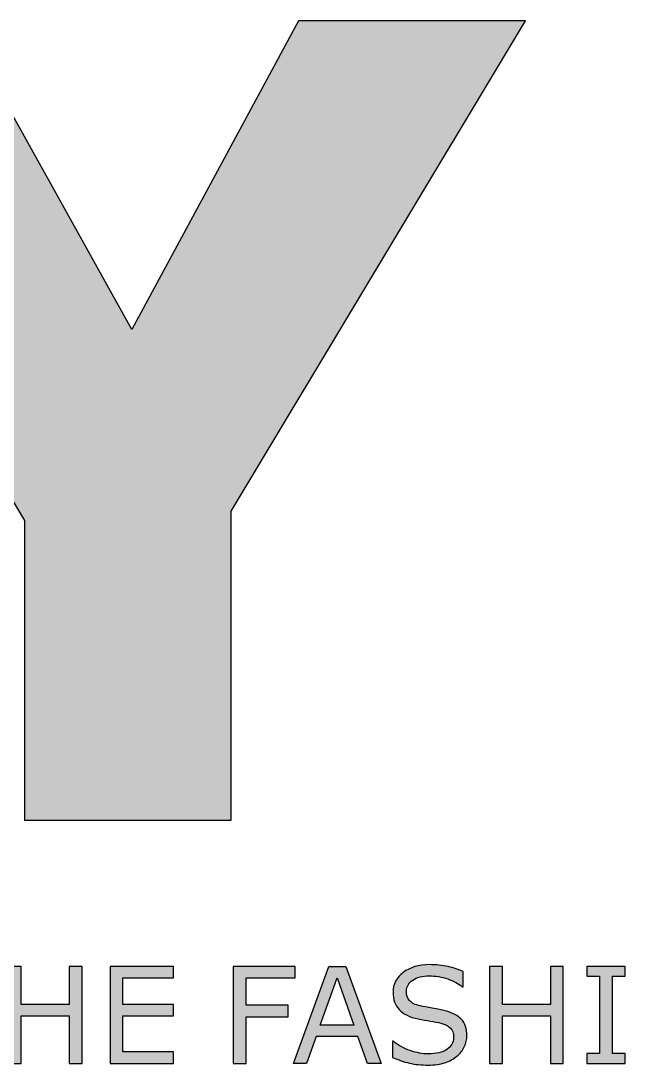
# Model space of a CAD drawing. Header units: millimetres. Extents: x 4862 to 20554, y 7569 to 11262.
# Drawn here: x 14683.96 to 14701.65, y 8279.02 to 8309.57 of the extents above; entities that cross this region are included whole.
import ezdxf

# ---------------------------------------------------------------- set-up
doc = ezdxf.new("R2010")
doc.units = ezdxf.units.MM
doc.layers.add('layer 1', color=7, linetype='Continuous')

# ---------------------------------------------------------------- blocks, each defined once
blk = doc.blocks.new('YQ1204162216')
h = blk.add_hatch(color=7)
h.dxf.hatch_style = 1
edge = h.paths.add_edge_path()
edge.add_spline(control_points=[(-0.99814, 0.52951), (-0.92776, 0.6466), (-0.85738, 0.76368), (-0.85738, 0.76368), (-0.85738, 0.76368), (-1.0743, 0.76368), (-1.0743, 0.76368), (-1.0743, 0.76368), (-1.0743, 0.76368), (-1.23362, 0.46885), (-1.23362, 0.46885), (-1.23362, 0.46885), (-1.23362, 0.46885), (-1.39801, 0.76368), (-1.39801, 0.76368), (-1.39801, 0.76368), (-1.39801, 0.76368), (-1.62211, 0.76368), (-1.62211, 0.76368), (-1.62211, 0.76368), (-1.62211, 0.76368), (-1.33639, 0.28625), (-1.33639, 0.28625)], knot_values=[0.4, 0.4, 0.4, 0.4, 0.45, 0.45, 0.45, 0.65, 0.65, 0.65, 0.6501, 0.75, 0.75, 0.75, 0.7501, 0.85, 0.85, 0.85, 0.8501, 0.95, 0.95, 0.95, 0.9501, 1.05, 1.05, 1.05, 1.05], degree=3, periodic=0)
edge.add_spline(control_points=[(-1.33639, 0.28625), (-1.33639, 0.28624), (-1.33639, 0), (-1.33639, 0)], knot_values=[0.3, 0.3, 0.3, 0.3, 0.399999, 0.399999, 0.399999, 0.399999], degree=3, periodic=0)
edge.add_spline(control_points=[(-1.33639, 0), (-1.33639, 0), (-1.1389, 0), (-1.1389, 0)], knot_values=[0.2, 0.2, 0.2, 0.2, 0.299999, 0.299999, 0.299999, 0.299999], degree=3, periodic=0)
edge.add_spline(control_points=[(-1.1389, 0), (-1.1389, 0.00001), (-1.1389, 0.29535), (-1.1389, 0.29535)], knot_values=[0.1, 0.1, 0.1, 0.1, 0.199999, 0.199999, 0.199999, 0.199999], degree=3, periodic=0)
edge.add_spline(control_points=[(-1.1389, 0.29535), (-1.1389, 0.29535), (-1.1389, 0.29535), (-1.1389, 0.29535), (-1.1389, 0.29535), (-1.06852, 0.41243), (-0.99814, 0.52951)], knot_values=[0.05, 0.05, 0.05, 0.05, 0.075, 0.075, 0.075, 0.1, 0.1, 0.1, 0.1], degree=3, periodic=0)
h = blk.add_hatch(color=7)
h.dxf.hatch_style = 1
edge = h.paths.add_edge_path()
edge.add_spline(control_points=[(-0.93404, -0.18223), (-0.93404, -0.18223), (-0.93404, -0.18223), (-0.93404, -0.18223), (-0.93404, -0.18223), (-0.93574, -0.18179), (-0.93762, -0.18136), (-0.93969, -0.18094)], knot_values=[0.9, 0.9, 0.9, 0.9, 0.907143, 0.907143, 0.907143, 0.907243, 0.914286, 0.914286, 0.914286, 0.914286], degree=3, periodic=0)
edge.add_spline(control_points=[(-0.93969, -0.18094), (-0.94176, -0.18051), (-0.94402, -0.18009), (-0.94646, -0.17968), (-0.94646, -0.17968), (-0.9489, -0.17926), (-0.95105, -0.17888), (-0.95293, -0.17853)], knot_values=[0.871429, 0.871429, 0.871429, 0.871429, 0.885714, 0.885714, 0.885714, 0.885814, 0.9, 0.9, 0.9, 0.9], degree=3, periodic=0)
edge.add_spline(control_points=[(-0.9641, -0.17544), (-0.96454, -0.17523), (-0.96495, -0.17501), (-0.96534, -0.17478)], knot_values=[0.839286, 0.839286, 0.839286, 0.839286, 0.842857, 0.842857, 0.842857, 0.842857], degree=3, periodic=0)
edge.add_spline(control_points=[(-0.96978, -0.17022), (-0.96995, -0.16988), (-0.97011, -0.16953), (-0.97025, -0.16916)], knot_values=[0.816071, 0.816071, 0.816071, 0.816071, 0.819643, 0.819643, 0.819643, 0.819643], degree=3, periodic=0)
edge.add_spline(control_points=[(-0.97114, -0.16485), (-0.97117, -0.1644), (-0.97119, -0.16393), (-0.97119, -0.16345), (-0.97119, -0.16345), (-0.97119, -0.15916), (-0.9692, -0.15565), (-0.96519, -0.15291)], knot_values=[0.771429, 0.771429, 0.771429, 0.771429, 0.775, 0.775, 0.775, 0.7751, 0.803572, 0.803572, 0.803572, 0.803572], degree=3, periodic=0)
edge.add_spline(control_points=[(-0.96519, -0.15291), (-0.96519, -0.15291), (-0.96519, -0.15291), (-0.96519, -0.15291), (-0.96519, -0.15291), (-0.96121, -0.15019), (-0.95593, -0.14883), (-0.94934, -0.14883)], knot_values=[0.742857, 0.742857, 0.742857, 0.742857, 0.757143, 0.757143, 0.757143, 0.757243, 0.771429, 0.771429, 0.771429, 0.771429], degree=3, periodic=0)
edge.add_spline(control_points=[(-0.94487, -0.14901), (-0.94339, -0.14914), (-0.94192, -0.14932), (-0.94046, -0.14956)], knot_values=[0.728571, 0.728571, 0.728571, 0.728571, 0.735714, 0.735714, 0.735714, 0.735714], degree=3, periodic=0)
edge.add_spline(control_points=[(-0.93609, -0.15048), (-0.93464, -0.15085), (-0.9332, -0.15127), (-0.93176, -0.15176), (-0.93176, -0.15176), (-0.93033, -0.15225), (-0.92897, -0.15277), (-0.92768, -0.15332)], knot_values=[0.707143, 0.707143, 0.707143, 0.707143, 0.714286, 0.714286, 0.714286, 0.714386, 0.721429, 0.721429, 0.721429, 0.721429], degree=3, periodic=0)
edge.add_spline(control_points=[(-0.92768, -0.15332), (-0.92574, -0.15415), (-0.92395, -0.15505), (-0.92232, -0.15603)], knot_values=[0.696429, 0.696429, 0.696429, 0.696429, 0.707143, 0.707143, 0.707143, 0.707143], degree=3, periodic=0)
edge.add_spline(control_points=[(-0.91703, -0.15916), (-0.91703, -0.15916), (-0.91703, -0.14461), (-0.91703, -0.14461)], knot_values=[0.628571, 0.628571, 0.628571, 0.628571, 0.657143, 0.657143, 0.657143, 0.657143], degree=3, periodic=0)
edge.add_spline(control_points=[(-0.91703, -0.14461), (-0.91703, -0.14461), (-0.91703, -0.14461), (-0.91703, -0.14461), (-0.91807, -0.14415), (-0.91916, -0.14371), (-0.92028, -0.14329)], knot_values=[0.621428, 0.621428, 0.621428, 0.621428, 0.625, 0.625, 0.625, 0.628571, 0.628571, 0.628571, 0.628571], degree=3, periodic=0)
edge.add_spline(control_points=[(-0.92028, -0.14329), (-0.92252, -0.14245), (-0.92493, -0.14168), (-0.92749, -0.14098)], knot_values=[0.607143, 0.607143, 0.607143, 0.607143, 0.621428, 0.621428, 0.621428, 0.621428], degree=3, periodic=0)
edge.add_spline(control_points=[(-0.92749, -0.14098), (-0.92877, -0.14064), (-0.93008, -0.14031), (-0.93144, -0.14), (-0.93144, -0.14), (-0.9328, -0.13968), (-0.93418, -0.13941), (-0.93561, -0.13918)], knot_values=[0.592857, 0.592857, 0.592857, 0.592857, 0.6, 0.6, 0.6, 0.6001, 0.607143, 0.607143, 0.607143, 0.607143], degree=3, periodic=0)
edge.add_spline(control_points=[(-0.93561, -0.13918), (-0.93845, -0.13871), (-0.94143, -0.1384), (-0.94455, -0.13825)], knot_values=[0.578572, 0.578572, 0.578572, 0.578572, 0.592857, 0.592857, 0.592857, 0.592857], degree=3, periodic=0)
edge.add_spline(control_points=[(-0.94455, -0.13825), (-0.9461, -0.13817), (-0.94769, -0.13813), (-0.94932, -0.13813), (-0.94932, -0.13813), (-0.95938, -0.13813), (-0.96767, -0.14061), (-0.97422, -0.14556)], knot_values=[0.542857, 0.542857, 0.542857, 0.542857, 0.55, 0.55, 0.55, 0.5501, 0.578572, 0.578572, 0.578572, 0.578572], degree=3, periodic=0)
edge.add_spline(control_points=[(-0.97422, -0.14556), (-0.97422, -0.14556), (-0.97422, -0.14556), (-0.97422, -0.14556), (-0.97422, -0.14556), (-0.98077, -0.15051), (-0.98403, -0.15686), (-0.98403, -0.16461)], knot_values=[0.514286, 0.514286, 0.514286, 0.514286, 0.528572, 0.528572, 0.528572, 0.528672, 0.542857, 0.542857, 0.542857, 0.542857], degree=3, periodic=0)
edge.add_spline(control_points=[(-0.98403, -0.16461), (-0.98403, -0.16461), (-0.98403, -0.16461), (-0.98403, -0.16461), (-0.98403, -0.16461), (-0.98403, -0.1714), (-0.98206, -0.17687), (-0.97812, -0.18108)], knot_values=[0.485714, 0.485714, 0.485714, 0.485714, 0.5, 0.5, 0.5, 0.5001, 0.514286, 0.514286, 0.514286, 0.514286], degree=3, periodic=0)
edge.add_spline(control_points=[(-0.97812, -0.18108), (-0.97812, -0.18108), (-0.97812, -0.18108), (-0.97812, -0.18108), (-0.97415, -0.18528), (-0.9681, -0.18826), (-0.95991, -0.19)], knot_values=[0.457143, 0.457143, 0.457143, 0.457143, 0.471429, 0.471429, 0.471429, 0.485714, 0.485714, 0.485714, 0.485714], degree=3, periodic=0)
edge.add_spline(control_points=[(-0.95991, -0.19), (-0.95991, -0.19), (-0.95991, -0.19), (-0.95991, -0.19), (-0.95587, -0.19083), (-0.95203, -0.19151), (-0.94841, -0.19206)], knot_values=[0.428571, 0.428571, 0.428571, 0.428571, 0.442857, 0.442857, 0.442857, 0.457143, 0.457143, 0.457143, 0.457143], degree=3, periodic=0)
edge.add_spline(control_points=[(-0.94841, -0.19206), (-0.94841, -0.19206), (-0.94841, -0.19206), (-0.94841, -0.19206), (-0.94479, -0.19259), (-0.94144, -0.19327), (-0.93832, -0.1941)], knot_values=[0.4, 0.4, 0.4, 0.4, 0.414286, 0.414286, 0.414286, 0.428571, 0.428571, 0.428571, 0.428571], degree=3, periodic=0)
edge.add_spline(control_points=[(-0.92919, -0.19865), (-0.92919, -0.19865), (-0.92919, -0.19865), (-0.92919, -0.19865), (-0.92718, -0.2006), (-0.92618, -0.20362), (-0.92618, -0.20772)], knot_values=[0.342857, 0.342857, 0.342857, 0.342857, 0.357143, 0.357143, 0.357143, 0.371429, 0.371429, 0.371429, 0.371429], degree=3, periodic=0)
edge.add_spline(control_points=[(-0.92618, -0.20772), (-0.92618, -0.20772), (-0.92618, -0.20772), (-0.92618, -0.20772), (-0.92618, -0.21248), (-0.9283, -0.21628), (-0.93254, -0.21913)], knot_values=[0.314286, 0.314286, 0.314286, 0.314286, 0.328571, 0.328571, 0.328571, 0.342857, 0.342857, 0.342857, 0.342857], degree=3, periodic=0)
edge.add_spline(control_points=[(-0.93254, -0.21913), (-0.93254, -0.21913), (-0.93254, -0.21913), (-0.93254, -0.21913), (-0.93676, -0.22197), (-0.94269, -0.22339), (-0.95027, -0.22339)], knot_values=[0.285714, 0.285714, 0.285714, 0.285714, 0.3, 0.3, 0.3, 0.314286, 0.314286, 0.314286, 0.314286], degree=3, periodic=0)
edge.add_spline(control_points=[(-0.95027, -0.22339), (-0.95027, -0.22339), (-0.95027, -0.22339), (-0.95027, -0.22339), (-0.95566, -0.22339), (-0.9614, -0.22235), (-0.9675, -0.22025)], knot_values=[0.257143, 0.257143, 0.257143, 0.257143, 0.271429, 0.271429, 0.271429, 0.285714, 0.285714, 0.285714, 0.285714], degree=3, periodic=0)
edge.add_spline(control_points=[(-0.9675, -0.22025), (-0.9675, -0.22025), (-0.9675, -0.22025), (-0.9675, -0.22025), (-0.97362, -0.21815), (-0.97901, -0.21515), (-0.98367, -0.21129), (-0.98367, -0.21129), (-0.98367, -0.21129), (-0.98367, -0.21129), (-0.98367, -0.21129)], knot_values=[0.228571, 0.228571, 0.228571, 0.228571, 0.242857, 0.242857, 0.242857, 0.242957, 0.243057, 0.243157, 0.243257, 0.257143, 0.257143, 0.257143, 0.257143], degree=3, periodic=0)
edge.add_spline(control_points=[(-0.98367, -0.21129), (-0.98367, -0.21129), (-0.98454, -0.21129), (-0.98454, -0.21129), (-0.98454, -0.21129), (-0.98454, -0.21129), (-0.98454, -0.21129), (-0.98454, -0.21129)], knot_values=[0.2, 0.2, 0.2, 0.2, 0.214285, 0.214285, 0.214285, 0.214385, 0.228571, 0.228571, 0.228571, 0.228571], degree=3, periodic=0)
edge.add_spline(control_points=[(-0.98454, -0.21129), (-0.98454, -0.21129), (-0.98454, -0.22671), (-0.98454, -0.22671)], knot_values=[0.171429, 0.171429, 0.171429, 0.171429, 0.2, 0.2, 0.2, 0.2], degree=3, periodic=0)
edge.add_spline(control_points=[(-0.98454, -0.22671), (-0.98454, -0.22671), (-0.98454, -0.22671), (-0.98454, -0.22671), (-0.97903, -0.22915), (-0.97362, -0.231), (-0.96833, -0.23223)], knot_values=[0.142857, 0.142857, 0.142857, 0.142857, 0.157143, 0.157143, 0.157143, 0.171429, 0.171429, 0.171429, 0.171429], degree=3, periodic=0)
edge.add_spline(control_points=[(-0.96833, -0.23223), (-0.96833, -0.23223), (-0.96833, -0.23223), (-0.96833, -0.23223), (-0.96301, -0.23349), (-0.95701, -0.2341), (-0.95036, -0.2341)], knot_values=[0.114286, 0.114286, 0.114286, 0.114286, 0.128571, 0.128571, 0.128571, 0.142857, 0.142857, 0.142857, 0.142857], degree=3, periodic=0)
edge.add_spline(control_points=[(-0.95036, -0.2341), (-0.95036, -0.2341), (-0.95036, -0.2341), (-0.95036, -0.2341), (-0.94417, -0.2341), (-0.93885, -0.23336), (-0.93447, -0.23187)], knot_values=[0.085714, 0.085714, 0.085714, 0.085714, 0.1, 0.1, 0.1, 0.114286, 0.114286, 0.114286, 0.114286], degree=3, periodic=0)
edge.add_spline(control_points=[(-0.93447, -0.23187), (-0.93447, -0.23187), (-0.93447, -0.23187), (-0.93447, -0.23187), (-0.93337, -0.23149), (-0.9323, -0.23108), (-0.93127, -0.23063)], knot_values=[0.078571, 0.078571, 0.078571, 0.078571, 0.082143, 0.082143, 0.082143, 0.085714, 0.085714, 0.085714, 0.085714], degree=3, periodic=0)
edge.add_spline(control_points=[(-0.93127, -0.23063), (-0.9292, -0.22974), (-0.92727, -0.22871), (-0.92548, -0.22753)], knot_values=[0.064286, 0.064286, 0.064286, 0.064286, 0.078571, 0.078571, 0.078571, 0.078571], degree=3, periodic=0)
edge.add_spline(control_points=[(-0.92548, -0.22753), (-0.92459, -0.22694), (-0.92373, -0.22631), (-0.9229, -0.22565), (-0.9229, -0.22565), (-0.92252, -0.22534), (-0.92215, -0.22503), (-0.9218, -0.22471)], knot_values=[0.053571, 0.053571, 0.053571, 0.053571, 0.060714, 0.060714, 0.060714, 0.060814, 0.064286, 0.064286, 0.064286, 0.064286], degree=3, periodic=0)
edge.add_spline(control_points=[(-0.9218, -0.22471), (-0.92144, -0.22439), (-0.92109, -0.22406), (-0.92076, -0.22372)], knot_values=[0.05, 0.05, 0.05, 0.05, 0.053571, 0.053571, 0.053571, 0.053571], degree=3, periodic=0)
edge.add_spline(control_points=[(-0.92076, -0.22372), (-0.92042, -0.22338), (-0.9201, -0.22303), (-0.91978, -0.22267)], knot_values=[0.046428, 0.046428, 0.046428, 0.046428, 0.05, 0.05, 0.05, 0.05], degree=3, periodic=0)
edge.add_spline(control_points=[(-0.91978, -0.22267), (-0.91947, -0.22231), (-0.91917, -0.22195), (-0.91887, -0.22157)], knot_values=[0.042857, 0.042857, 0.042857, 0.042857, 0.046428, 0.046428, 0.046428, 0.046428], degree=3, periodic=0)
edge.add_spline(control_points=[(-0.91887, -0.22157), (-0.91858, -0.2212), (-0.9183, -0.22082), (-0.91803, -0.22043)], knot_values=[0.039286, 0.039286, 0.039286, 0.039286, 0.042857, 0.042857, 0.042857, 0.042857], degree=3, periodic=0)
edge.add_spline(control_points=[(-0.91803, -0.22043), (-0.91776, -0.22004), (-0.9175, -0.21964), (-0.91725, -0.21923)], knot_values=[0.035714, 0.035714, 0.035714, 0.035714, 0.039286, 0.039286, 0.039286, 0.039286], degree=3, periodic=0)
edge.add_spline(control_points=[(-0.91725, -0.21923), (-0.917, -0.21882), (-0.91676, -0.2184), (-0.91653, -0.21798)], knot_values=[0.032143, 0.032143, 0.032143, 0.032143, 0.035714, 0.035714, 0.035714, 0.035714], degree=3, periodic=0)
edge.add_spline(control_points=[(-0.91653, -0.21798), (-0.9163, -0.21755), (-0.91608, -0.21712), (-0.91587, -0.21668), (-0.91587, -0.21668), (-0.9142, -0.21315), (-0.91334, -0.20959), (-0.91334, -0.206)], knot_values=[0, 0, 0, 0, 0.003572, 0.003572, 0.003572, 0.003672, 0.032143, 0.032143, 0.032143, 0.032143], degree=3, periodic=0)
edge.add_spline(control_points=[(-0.91334, -0.206), (-0.91334, -0.19935), (-0.91508, -0.19419), (-0.91855, -0.19049), (-0.91855, -0.19049), (-0.92203, -0.18682), (-0.92718, -0.18405), (-0.93404, -0.18223)], knot_values=[0.914286, 0.914286, 0.914286, 0.914286, 0.971429, 0.971429, 0.971429, 0.971529, 1, 1, 1, 1], degree=3, periodic=0)
h = blk.add_hatch(color=7)
h.dxf.hatch_style = 1
edge = h.paths.add_edge_path()
edge.add_spline(control_points=[(-1.28111, -0.23245), (-1.28111, -0.23245), (-1.28111, -0.13978), (-1.28111, -0.13978), (-1.28111, -0.13978), (-1.28111, -0.13978), (-1.29344, -0.13978), (-1.29344, -0.13978), (-1.29344, -0.13978), (-1.29344, -0.13978), (-1.29344, -0.17611), (-1.29344, -0.17611), (-1.29344, -0.17611), (-1.29344, -0.17611), (-1.33934, -0.17611), (-1.33934, -0.17611), (-1.33934, -0.17611), (-1.33934, -0.17611), (-1.33934, -0.13978), (-1.33934, -0.13978), (-1.33934, -0.13978), (-1.33934, -0.13978), (-1.35167, -0.13978), (-1.35167, -0.13978), (-1.35167, -0.13978), (-1.35167, -0.13978), (-1.35167, -0.13978), (-1.35167, -0.13978)], knot_values=[0.461538, 0.461538, 0.461538, 0.461538, 0.615384, 0.615384, 0.615384, 0.615484, 0.692307, 0.692307, 0.692307, 0.692407, 0.76923, 0.76923, 0.76923, 0.76933, 0.846153, 0.846153, 0.846153, 0.846253, 0.923076, 0.923076, 0.923076, 0.923176, 0.961538, 0.961538, 0.961538, 0.961638, 1, 1, 1, 1], degree=3, periodic=0)
edge.add_spline(control_points=[(-1.35167, -0.13978), (-1.35167, -0.13978), (-1.35167, -0.23245), (-1.35167, -0.23245), (-1.35167, -0.23245), (-1.35167, -0.23245), (-1.35167, -0.23245), (-1.35167, -0.23245)], knot_values=[0.384615, 0.384615, 0.384615, 0.384615, 0.423076, 0.423076, 0.423076, 0.423176, 0.461538, 0.461538, 0.461538, 0.461538], degree=3, periodic=0)
edge.add_spline(control_points=[(-1.35167, -0.23245), (-1.35167, -0.23245), (-1.33934, -0.23245), (-1.33934, -0.23245), (-1.33934, -0.23245), (-1.33934, -0.23245), (-1.33934, -0.23245), (-1.33934, -0.23245)], knot_values=[0.307692, 0.307692, 0.307692, 0.307692, 0.346153, 0.346153, 0.346153, 0.346253, 0.384615, 0.384615, 0.384615, 0.384615], degree=3, periodic=0)
edge.add_spline(control_points=[(-1.33934, -0.23245), (-1.33934, -0.23245), (-1.33934, -0.18707), (-1.33934, -0.18707), (-1.33934, -0.18707), (-1.33934, -0.18707), (-1.33934, -0.18707), (-1.33934, -0.18707)], knot_values=[0.230768, 0.230768, 0.230768, 0.230768, 0.26923, 0.26923, 0.26923, 0.26933, 0.307692, 0.307692, 0.307692, 0.307692], degree=3, periodic=0)
edge.add_spline(control_points=[(-1.33934, -0.18707), (-1.33934, -0.18707), (-1.29344, -0.18707), (-1.29344, -0.18707), (-1.29344, -0.18707), (-1.29344, -0.18707), (-1.29344, -0.18707), (-1.29344, -0.18707)], knot_values=[0.153845, 0.153845, 0.153845, 0.153845, 0.192307, 0.192307, 0.192307, 0.192407, 0.230768, 0.230768, 0.230768, 0.230768], degree=3, periodic=0)
edge.add_spline(control_points=[(-1.29344, -0.18707), (-1.29344, -0.18707), (-1.29344, -0.23245), (-1.29344, -0.23245), (-1.29344, -0.23245), (-1.29344, -0.23245), (-1.29344, -0.23245), (-1.29344, -0.23245)], knot_values=[0.076922, 0.076922, 0.076922, 0.076922, 0.115384, 0.115384, 0.115384, 0.115484, 0.153845, 0.153845, 0.153845, 0.153845], degree=3, periodic=0)
edge.add_spline(control_points=[(-1.29344, -0.23245), (-1.29344, -0.23245), (-1.28111, -0.23245), (-1.28111, -0.23245)], knot_values=[0, 0, 0, 0, 0.076922, 0.076922, 0.076922, 0.076922], degree=3, periodic=0)
h = blk.add_hatch(color=7)
h.dxf.hatch_style = 1
edge = h.paths.add_edge_path()
edge.add_spline(control_points=[(-1.24221, -0.17611), (-1.24221, -0.17611), (-1.24221, -0.15075), (-1.24221, -0.15075), (-1.24221, -0.15075), (-1.24221, -0.15075), (-1.24221, -0.15075), (-1.24221, -0.15075)], knot_values=[0.384615, 0.384615, 0.384615, 0.384615, 0.423076, 0.423076, 0.423076, 0.423176, 0.461538, 0.461538, 0.461538, 0.461538], degree=3, periodic=0)
edge.add_spline(control_points=[(-1.24221, -0.15075), (-1.24221, -0.15075), (-1.19377, -0.15075), (-1.19377, -0.15075), (-1.19377, -0.15075), (-1.19377, -0.15075), (-1.19377, -0.15075), (-1.19377, -0.15075)], knot_values=[0.307692, 0.307692, 0.307692, 0.307692, 0.346153, 0.346153, 0.346153, 0.346253, 0.384615, 0.384615, 0.384615, 0.384615], degree=3, periodic=0)
edge.add_spline(control_points=[(-1.19377, -0.15075), (-1.19377, -0.15075), (-1.19377, -0.13978), (-1.19377, -0.13978), (-1.19377, -0.13978), (-1.19377, -0.13978), (-1.19377, -0.13978), (-1.19377, -0.13978)], knot_values=[0.230768, 0.230768, 0.230768, 0.230768, 0.26923, 0.26923, 0.26923, 0.26933, 0.307692, 0.307692, 0.307692, 0.307692], degree=3, periodic=0)
edge.add_spline(control_points=[(-1.19377, -0.13978), (-1.19377, -0.13978), (-1.25454, -0.13978), (-1.25454, -0.13978), (-1.25454, -0.13978), (-1.25454, -0.13978), (-1.25454, -0.13978), (-1.25454, -0.13978)], knot_values=[0.153845, 0.153845, 0.153845, 0.153845, 0.192307, 0.192307, 0.192307, 0.192407, 0.230768, 0.230768, 0.230768, 0.230768], degree=3, periodic=0)
edge.add_spline(control_points=[(-1.25454, -0.13978), (-1.25454, -0.13978), (-1.25454, -0.23245), (-1.25454, -0.23245), (-1.25454, -0.23245), (-1.25454, -0.23245), (-1.25454, -0.23245), (-1.25454, -0.23245)], knot_values=[0.076922, 0.076922, 0.076922, 0.076922, 0.115384, 0.115384, 0.115384, 0.115484, 0.153845, 0.153845, 0.153845, 0.153845], degree=3, periodic=0)
edge.add_spline(control_points=[(-1.25454, -0.23245), (-1.25454, -0.23245), (-1.19377, -0.23245), (-1.19377, -0.23245)], knot_values=[0.000001, 0.000001, 0.000001, 0.000001, 0.076922, 0.076922, 0.076922, 0.076922], degree=3, periodic=0)
edge.add_spline(control_points=[(-1.19377, -0.23245), (-1.19377, -0.23245), (-1.19377, -0.22149), (-1.19377, -0.22149), (-1.19377, -0.22149), (-1.19377, -0.22149), (-1.24221, -0.22149), (-1.24221, -0.22149), (-1.24221, -0.22149), (-1.24221, -0.22149), (-1.24221, -0.18707), (-1.24221, -0.18707), (-1.24221, -0.18707), (-1.24221, -0.18707), (-1.19377, -0.18707), (-1.19377, -0.18707), (-1.19377, -0.18707), (-1.19377, -0.18707), (-1.19377, -0.17611), (-1.19377, -0.17611), (-1.19377, -0.17611), (-1.19377, -0.17611), (-1.24221, -0.17611), (-1.24221, -0.17611), (-1.24221, -0.17611), (-1.24221, -0.17611), (-1.24221, -0.17611), (-1.24221, -0.17611)], knot_values=[0.461538, 0.461538, 0.461538, 0.461538, 0.615378, 0.615378, 0.615378, 0.615478, 0.692302, 0.692302, 0.692302, 0.692402, 0.769225, 0.769225, 0.769225, 0.769325, 0.846148, 0.846148, 0.846148, 0.846248, 0.923071, 0.923071, 0.923071, 0.923171, 0.961533, 0.961533, 0.961533, 0.961633, 0.999995, 0.999995, 0.999995, 0.999995], degree=3, periodic=0)
h = blk.add_hatch(color=7)
h.dxf.hatch_style = 1
edge = h.paths.add_edge_path()
edge.add_spline(control_points=[(-1.08429, -0.18784), (-1.08429, -0.18784), (-1.08429, -0.17687), (-1.08429, -0.17687), (-1.08429, -0.17687), (-1.08429, -0.17687), (-1.08429, -0.17687), (-1.08429, -0.17687)], knot_values=[0.272726, 0.272726, 0.272726, 0.272726, 0.318181, 0.318181, 0.318181, 0.318281, 0.363635, 0.363635, 0.363635, 0.363635], degree=3, periodic=0)
edge.add_spline(control_points=[(-1.08429, -0.17687), (-1.08429, -0.17687), (-1.12435, -0.17687), (-1.12435, -0.17687), (-1.12435, -0.17687), (-1.12435, -0.17687), (-1.12435, -0.17687), (-1.12435, -0.17687)], knot_values=[0.181817, 0.181817, 0.181817, 0.181817, 0.227272, 0.227272, 0.227272, 0.227372, 0.272726, 0.272726, 0.272726, 0.272726], degree=3, periodic=0)
edge.add_spline(control_points=[(-1.12435, -0.17687), (-1.12435, -0.17687), (-1.12435, -0.15075), (-1.12435, -0.15075), (-1.12435, -0.15075), (-1.12435, -0.15075), (-1.12435, -0.15075), (-1.12435, -0.15075)], knot_values=[0.090908, 0.090908, 0.090908, 0.090908, 0.136363, 0.136363, 0.136363, 0.136463, 0.181817, 0.181817, 0.181817, 0.181817], degree=3, periodic=0)
edge.add_spline(control_points=[(-1.12435, -0.15075), (-1.12435, -0.15075), (-1.07769, -0.15075), (-1.07769, -0.15075)], knot_values=[0.000001, 0.000001, 0.000001, 0.000001, 0.090908, 0.090908, 0.090908, 0.090908], degree=3, periodic=0)
edge.add_spline(control_points=[(-1.07769, -0.15075), (-1.07769, -0.15075), (-1.07769, -0.13978), (-1.07769, -0.13978), (-1.07769, -0.13978), (-1.07769, -0.13978), (-1.13668, -0.13978), (-1.13668, -0.13978), (-1.13668, -0.13978), (-1.13668, -0.13978), (-1.13668, -0.23245), (-1.13668, -0.23245), (-1.13668, -0.23245), (-1.13668, -0.23245), (-1.12435, -0.23245), (-1.12435, -0.23245), (-1.12435, -0.23245), (-1.12435, -0.23245), (-1.12435, -0.18784), (-1.12435, -0.18784), (-1.12435, -0.18784), (-1.12435, -0.18784), (-1.12435, -0.18784), (-1.12435, -0.18784)], knot_values=[0.454545, 0.454545, 0.454545, 0.454545, 0.636357, 0.636357, 0.636357, 0.636457, 0.727266, 0.727266, 0.727266, 0.727366, 0.818175, 0.818175, 0.818175, 0.818275, 0.909085, 0.909085, 0.909085, 0.909185, 0.95454, 0.95454, 0.95454, 0.95464, 0.999995, 0.999995, 0.999995, 0.999995], degree=3, periodic=0)
edge.add_spline(control_points=[(-1.12435, -0.18784), (-1.12435, -0.18784), (-1.08429, -0.18784), (-1.08429, -0.18784), (-1.08429, -0.18784), (-1.08429, -0.18784), (-1.08429, -0.18784), (-1.08429, -0.18784)], knot_values=[0.363635, 0.363635, 0.363635, 0.363635, 0.40909, 0.40909, 0.40909, 0.40919, 0.454545, 0.454545, 0.454545, 0.454545], degree=3, periodic=0)
h = blk.add_hatch(color=7)
h.dxf.hatch_style = 1
edge = h.paths.add_edge_path()
edge.add_spline(control_points=[(-0.99539, -0.23245), (-0.99539, -0.23245), (-1.02901, -0.13978), (-1.02901, -0.13978)], knot_values=[0.777782, 0.777782, 0.777782, 0.777782, 0.999996, 0.999996, 0.999996, 0.999996], degree=3, periodic=0)
edge.add_spline(control_points=[(-1.02901, -0.13978), (-1.02901, -0.13978), (-1.04542, -0.13978), (-1.04542, -0.13978)], knot_values=[0.666669, 0.666669, 0.666669, 0.666669, 0.777776, 0.777776, 0.777776, 0.777776], degree=3, periodic=0)
edge.add_spline(control_points=[(-1.04542, -0.13978), (-1.04542, -0.13978), (-1.07904, -0.23245), (-1.07904, -0.23245)], knot_values=[0.555558, 0.555558, 0.555558, 0.555558, 0.666665, 0.666665, 0.666665, 0.666665], degree=3, periodic=0)
edge.add_spline(control_points=[(-1.07904, -0.23245), (-1.07904, -0.23245), (-1.0666, -0.23245), (-1.0666, -0.23245)], knot_values=[0.444448, 0.444448, 0.444448, 0.444448, 0.555554, 0.555554, 0.555554, 0.555554], degree=3, periodic=0)
edge.add_spline(control_points=[(-1.0666, -0.23245), (-1.0666, -0.23245), (-1.05757, -0.2067), (-1.05757, -0.2067)], knot_values=[0.333335, 0.333335, 0.333335, 0.333335, 0.44444, 0.44444, 0.44444, 0.44444], degree=3, periodic=0)
edge.add_spline(control_points=[(-1.05757, -0.2067), (-1.05757, -0.2067), (-1.01753, -0.2067), (-1.01753, -0.2067)], knot_values=[0.222224, 0.222224, 0.222224, 0.222224, 0.333331, 0.333331, 0.333331, 0.333331], degree=3, periodic=0)
edge.add_spline(control_points=[(-1.01753, -0.2067), (-1.01753, -0.2067), (-1.0085, -0.23245), (-1.0085, -0.23245)], knot_values=[0.111115, 0.111115, 0.111115, 0.111115, 0.22222, 0.22222, 0.22222, 0.22222], degree=3, periodic=0)
edge.add_spline(control_points=[(-1.0085, -0.23245), (-1.0085, -0.23245), (-0.99539, -0.23245), (-0.99539, -0.23245)], knot_values=[0.000002, 0.000002, 0.000002, 0.000002, 0.111107, 0.111107, 0.111107, 0.111107], degree=3, periodic=0)
edge = h.paths.add_edge_path(flags=16)
edge.add_spline(control_points=[(-1.03755, -0.15062), (-1.03755, -0.15062), (-1.02141, -0.19599), (-1.02141, -0.19599)], knot_values=[0.000002, 0.000002, 0.000002, 0.000002, 0.249998, 0.249998, 0.249998, 0.249998], degree=3, periodic=0)
edge.add_spline(control_points=[(-1.02141, -0.19599), (-1.02141, -0.19599), (-1.05376, -0.19599), (-1.05376, -0.19599), (-1.05376, -0.19599), (-1.05376, -0.19599), (-1.03755, -0.15062), (-1.03755, -0.15062)], knot_values=[0.25, 0.25, 0.25, 0.25, 0.749993, 0.749993, 0.749993, 0.750093, 0.999993, 0.999993, 0.999993, 0.999993], degree=3, periodic=0)
h = blk.add_hatch(color=7)
h.dxf.hatch_style = 1
edge = h.paths.add_edge_path()
edge.add_spline(control_points=[(-0.82128, -0.23245), (-0.82128, -0.23245), (-0.82128, -0.13978), (-0.82128, -0.13978), (-0.82128, -0.13978), (-0.82128, -0.13978), (-0.83361, -0.13978), (-0.83361, -0.13978), (-0.83361, -0.13978), (-0.83361, -0.13978), (-0.83361, -0.17611), (-0.83361, -0.17611), (-0.83361, -0.17611), (-0.83361, -0.17611), (-0.87951, -0.17611), (-0.87951, -0.17611), (-0.87951, -0.17611), (-0.87951, -0.17611), (-0.87951, -0.13978), (-0.87951, -0.13978), (-0.87951, -0.13978), (-0.87951, -0.13978), (-0.89184, -0.13978), (-0.89184, -0.13978), (-0.89184, -0.13978), (-0.89184, -0.13978), (-0.89184, -0.13978), (-0.89184, -0.13978)], knot_values=[0.461538, 0.461538, 0.461538, 0.461538, 0.615384, 0.615384, 0.615384, 0.615484, 0.692307, 0.692307, 0.692307, 0.692407, 0.76923, 0.76923, 0.76923, 0.76933, 0.846153, 0.846153, 0.846153, 0.846253, 0.923076, 0.923076, 0.923076, 0.923176, 0.961538, 0.961538, 0.961538, 0.961638, 1, 1, 1, 1], degree=3, periodic=0)
edge.add_spline(control_points=[(-0.89184, -0.13978), (-0.89184, -0.13978), (-0.89184, -0.23245), (-0.89184, -0.23245), (-0.89184, -0.23245), (-0.89184, -0.23245), (-0.89184, -0.23245), (-0.89184, -0.23245)], knot_values=[0.384615, 0.384615, 0.384615, 0.384615, 0.423076, 0.423076, 0.423076, 0.423176, 0.461538, 0.461538, 0.461538, 0.461538], degree=3, periodic=0)
edge.add_spline(control_points=[(-0.89184, -0.23245), (-0.89184, -0.23245), (-0.87951, -0.23245), (-0.87951, -0.23245), (-0.87951, -0.23245), (-0.87951, -0.23245), (-0.87951, -0.23245), (-0.87951, -0.23245)], knot_values=[0.307692, 0.307692, 0.307692, 0.307692, 0.346153, 0.346153, 0.346153, 0.346253, 0.384615, 0.384615, 0.384615, 0.384615], degree=3, periodic=0)
edge.add_spline(control_points=[(-0.87951, -0.23245), (-0.87951, -0.23245), (-0.87951, -0.18707), (-0.87951, -0.18707), (-0.87951, -0.18707), (-0.87951, -0.18707), (-0.87951, -0.18707), (-0.87951, -0.18707)], knot_values=[0.230768, 0.230768, 0.230768, 0.230768, 0.26923, 0.26923, 0.26923, 0.26933, 0.307692, 0.307692, 0.307692, 0.307692], degree=3, periodic=0)
edge.add_spline(control_points=[(-0.87951, -0.18707), (-0.87951, -0.18707), (-0.83361, -0.18707), (-0.83361, -0.18707), (-0.83361, -0.18707), (-0.83361, -0.18707), (-0.83361, -0.18707), (-0.83361, -0.18707)], knot_values=[0.153845, 0.153845, 0.153845, 0.153845, 0.192307, 0.192307, 0.192307, 0.192407, 0.230768, 0.230768, 0.230768, 0.230768], degree=3, periodic=0)
edge.add_spline(control_points=[(-0.83361, -0.18707), (-0.83361, -0.18707), (-0.83361, -0.23245), (-0.83361, -0.23245), (-0.83361, -0.23245), (-0.83361, -0.23245), (-0.83361, -0.23245), (-0.83361, -0.23245)], knot_values=[0.076922, 0.076922, 0.076922, 0.076922, 0.115384, 0.115384, 0.115384, 0.115484, 0.153845, 0.153845, 0.153845, 0.153845], degree=3, periodic=0)
edge.add_spline(control_points=[(-0.83361, -0.23245), (-0.83361, -0.23245), (-0.82128, -0.23245), (-0.82128, -0.23245)], knot_values=[0, 0, 0, 0, 0.076922, 0.076922, 0.076922, 0.076922], degree=3, periodic=0)
h = blk.add_hatch(color=7)
h.dxf.hatch_style = 1
edge = h.paths.add_edge_path()
edge.add_spline(control_points=[(-0.76216, -0.23245), (-0.76216, -0.23245), (-0.76216, -0.22301), (-0.76216, -0.22301), (-0.76216, -0.22301), (-0.76216, -0.22301), (-0.77424, -0.22301), (-0.77424, -0.22301), (-0.77424, -0.22301), (-0.77424, -0.22301), (-0.77424, -0.14921), (-0.77424, -0.14921), (-0.77424, -0.14921), (-0.77424, -0.14921), (-0.76216, -0.14921), (-0.76216, -0.14921), (-0.76216, -0.14921), (-0.76216, -0.14921), (-0.76216, -0.13978), (-0.76216, -0.13978), (-0.76216, -0.13978), (-0.76216, -0.13978), (-0.79865, -0.13978), (-0.79865, -0.13978), (-0.79865, -0.13978), (-0.79865, -0.13978), (-0.79865, -0.13978), (-0.79865, -0.13978)], knot_values=[0.461538, 0.461538, 0.461538, 0.461538, 0.615378, 0.615378, 0.615378, 0.615478, 0.692302, 0.692302, 0.692302, 0.692402, 0.769225, 0.769225, 0.769225, 0.769325, 0.846148, 0.846148, 0.846148, 0.846248, 0.923071, 0.923071, 0.923071, 0.923171, 0.961533, 0.961533, 0.961533, 0.961633, 0.999995, 0.999995, 0.999995, 0.999995], degree=3, periodic=0)
edge.add_spline(control_points=[(-0.79865, -0.13978), (-0.79865, -0.13978), (-0.79865, -0.14921), (-0.79865, -0.14921), (-0.79865, -0.14921), (-0.79865, -0.14921), (-0.79865, -0.14921), (-0.79865, -0.14921)], knot_values=[0.384615, 0.384615, 0.384615, 0.384615, 0.423076, 0.423076, 0.423076, 0.423176, 0.461538, 0.461538, 0.461538, 0.461538], degree=3, periodic=0)
edge.add_spline(control_points=[(-0.79865, -0.14921), (-0.79865, -0.14921), (-0.78657, -0.14921), (-0.78657, -0.14921), (-0.78657, -0.14921), (-0.78657, -0.14921), (-0.78657, -0.14921), (-0.78657, -0.14921)], knot_values=[0.307692, 0.307692, 0.307692, 0.307692, 0.346153, 0.346153, 0.346153, 0.346253, 0.384615, 0.384615, 0.384615, 0.384615], degree=3, periodic=0)
edge.add_spline(control_points=[(-0.78657, -0.14921), (-0.78657, -0.14921), (-0.78657, -0.22301), (-0.78657, -0.22301), (-0.78657, -0.22301), (-0.78657, -0.22301), (-0.78657, -0.22301), (-0.78657, -0.22301)], knot_values=[0.230768, 0.230768, 0.230768, 0.230768, 0.26923, 0.26923, 0.26923, 0.26933, 0.307692, 0.307692, 0.307692, 0.307692], degree=3, periodic=0)
edge.add_spline(control_points=[(-0.78657, -0.22301), (-0.78657, -0.22301), (-0.79865, -0.22301), (-0.79865, -0.22301), (-0.79865, -0.22301), (-0.79865, -0.22301), (-0.79865, -0.22301), (-0.79865, -0.22301)], knot_values=[0.153845, 0.153845, 0.153845, 0.153845, 0.192307, 0.192307, 0.192307, 0.192407, 0.230768, 0.230768, 0.230768, 0.230768], degree=3, periodic=0)
edge.add_spline(control_points=[(-0.79865, -0.22301), (-0.79865, -0.22301), (-0.79865, -0.23245), (-0.79865, -0.23245), (-0.79865, -0.23245), (-0.79865, -0.23245), (-0.79865, -0.23245), (-0.79865, -0.23245)], knot_values=[0.076922, 0.076922, 0.076922, 0.076922, 0.115384, 0.115384, 0.115384, 0.115484, 0.153845, 0.153845, 0.153845, 0.153845], degree=3, periodic=0)
edge.add_spline(control_points=[(-0.79865, -0.23245), (-0.79865, -0.23245), (-0.76216, -0.23245), (-0.76216, -0.23245)], knot_values=[0.000001, 0.000001, 0.000001, 0.000001, 0.076922, 0.076922, 0.076922, 0.076922], degree=3, periodic=0)
at = {"layer": 'layer 1', "color": 7}
for points, knots in [([(-0.85738, 0.76368), (-0.85738, 0.76368), (-1.1389, 0.29535), (-1.1389, 0.29535), (-1.1389, 0.29535), (-1.1389, 0.29535), (-1.1389, 0), (-1.1389, 0), (-1.1389, 0), (-1.1389, 0), (-1.33639, 0), (-1.33639, 0), (-1.33639, 0), (-1.33639, 0), (-1.33639, 0.28625), (-1.33639, 0.28625), (-1.33639, 0.28625), (-1.33639, 0.28625), (-1.62211, 0.76368), (-1.62211, 0.76368), (-1.62211, 0.76368), (-1.62211, 0.76368), (-1.39801, 0.76368), (-1.39801, 0.76368), (-1.39801, 0.76368), (-1.39801, 0.76368), (-1.23362, 0.46885), (-1.23362, 0.46885), (-1.23362, 0.46885), (-1.23362, 0.46885), (-1.0743, 0.76368), (-1.0743, 0.76368), (-1.0743, 0.76368), (-1.0743, 0.76368), (-0.85738, 0.76368), (-0.85738, 0.76368)], [0, 0, 0, 0, 0.1, 0.1, 0.1, 0.1, 0.2, 0.2, 0.2, 0.2, 0.3, 0.3, 0.3, 0.3, 0.4, 0.4, 0.4, 0.4, 0.5, 0.5, 0.5, 0.5, 0.6, 0.6, 0.6, 0.6, 0.7, 0.7, 0.7, 0.7, 0.8, 0.8, 0.8, 0.8, 1, 1, 1, 1]), ([(-0.91334, -0.206), (-0.91334, -0.20959), (-0.9142, -0.21315), (-0.91587, -0.21668), (-0.91587, -0.21668), (-0.91754, -0.22021), (-0.91987, -0.22321), (-0.9229, -0.22565), (-0.9229, -0.22565), (-0.92621, -0.2283), (-0.93006, -0.23036), (-0.93447, -0.23187), (-0.93447, -0.23187), (-0.93885, -0.23336), (-0.94417, -0.2341), (-0.95036, -0.2341), (-0.95036, -0.2341), (-0.95701, -0.2341), (-0.96301, -0.23349), (-0.96833, -0.23223), (-0.96833, -0.23223), (-0.97362, -0.231), (-0.97903, -0.22915), (-0.98454, -0.22671), (-0.98454, -0.22671), (-0.98454, -0.22671), (-0.98454, -0.21129), (-0.98454, -0.21129), (-0.98454, -0.21129), (-0.98454, -0.21129), (-0.98367, -0.21129), (-0.98367, -0.21129), (-0.98367, -0.21129), (-0.97901, -0.21515), (-0.97362, -0.21815), (-0.9675, -0.22025), (-0.9675, -0.22025), (-0.9614, -0.22235), (-0.95566, -0.22339), (-0.95027, -0.22339), (-0.95027, -0.22339), (-0.94269, -0.22339), (-0.93676, -0.22197), (-0.93254, -0.21913), (-0.93254, -0.21913), (-0.9283, -0.21628), (-0.92618, -0.21248), (-0.92618, -0.20772), (-0.92618, -0.20772), (-0.92618, -0.20362), (-0.92718, -0.2006), (-0.92919, -0.19865), (-0.92919, -0.19865), (-0.93119, -0.19669), (-0.93423, -0.19519), (-0.93832, -0.1941), (-0.93832, -0.1941), (-0.94144, -0.19327), (-0.94479, -0.19259), (-0.94841, -0.19206), (-0.94841, -0.19206), (-0.95203, -0.19151), (-0.95587, -0.19083), (-0.95991, -0.19), (-0.95991, -0.19), (-0.9681, -0.18826), (-0.97415, -0.18528), (-0.97812, -0.18108), (-0.97812, -0.18108), (-0.98206, -0.17687), (-0.98403, -0.1714), (-0.98403, -0.16461), (-0.98403, -0.16461), (-0.98403, -0.15686), (-0.98077, -0.15051), (-0.97422, -0.14556), (-0.97422, -0.14556), (-0.96767, -0.14061), (-0.95938, -0.13813), (-0.94932, -0.13813), (-0.94932, -0.13813), (-0.94282, -0.13813), (-0.93686, -0.13874), (-0.93144, -0.14), (-0.93144, -0.14), (-0.92602, -0.14123), (-0.9212, -0.14278), (-0.91703, -0.14461), (-0.91703, -0.14461), (-0.91703, -0.14461), (-0.91703, -0.15916), (-0.91703, -0.15916), (-0.91703, -0.15916), (-0.91703, -0.15916), (-0.9179, -0.15916), (-0.9179, -0.15916), (-0.9179, -0.15916), (-0.92142, -0.15618), (-0.92604, -0.15372), (-0.93176, -0.15176), (-0.93176, -0.15176), (-0.9375, -0.14981), (-0.94335, -0.14883), (-0.94934, -0.14883), (-0.94934, -0.14883), (-0.95593, -0.14883), (-0.96121, -0.15019), (-0.96519, -0.15291), (-0.96519, -0.15291), (-0.9692, -0.15565), (-0.97119, -0.15916), (-0.97119, -0.16345), (-0.97119, -0.16345), (-0.97119, -0.16729), (-0.97019, -0.17033), (-0.96822, -0.17252), (-0.96822, -0.17252), (-0.96623, -0.17473), (-0.96273, -0.17641), (-0.95773, -0.17755), (-0.95773, -0.17755), (-0.95508, -0.17815), (-0.95133, -0.17885), (-0.94646, -0.17968), (-0.94646, -0.17968), (-0.94157, -0.18051), (-0.93744, -0.18136), (-0.93404, -0.18223), (-0.93404, -0.18223), (-0.92718, -0.18405), (-0.92203, -0.18682), (-0.91855, -0.19049), (-0.91855, -0.19049), (-0.91508, -0.19419), (-0.91334, -0.19935), (-0.91334, -0.206)], [0, 0, 0, 0, 0.028571, 0.028571, 0.028571, 0.028571, 0.057143, 0.057143, 0.057143, 0.057143, 0.085714, 0.085714, 0.085714, 0.085714, 0.114286, 0.114286, 0.114286, 0.114286, 0.142857, 0.142857, 0.142857, 0.142857, 0.171429, 0.171429, 0.171429, 0.171429, 0.2, 0.2, 0.2, 0.2, 0.228571, 0.228571, 0.228571, 0.228571, 0.257143, 0.257143, 0.257143, 0.257143, 0.285714, 0.285714, 0.285714, 0.285714, 0.314286, 0.314286, 0.314286, 0.314286, 0.342857, 0.342857, 0.342857, 0.342857, 0.371429, 0.371429, 0.371429, 0.371429, 0.4, 0.4, 0.4, 0.4, 0.428571, 0.428571, 0.428571, 0.428571, 0.457143, 0.457143, 0.457143, 0.457143, 0.485714, 0.485714, 0.485714, 0.485714, 0.514286, 0.514286, 0.514286, 0.514286, 0.542857, 0.542857, 0.542857, 0.542857, 0.571429, 0.571429, 0.571429, 0.571429, 0.6, 0.6, 0.6, 0.6, 0.628571, 0.628571, 0.628571, 0.628571, 0.657143, 0.657143, 0.657143, 0.657143, 0.685714, 0.685714, 0.685714, 0.685714, 0.714286, 0.714286, 0.714286, 0.714286, 0.742857, 0.742857, 0.742857, 0.742857, 0.771429, 0.771429, 0.771429, 0.771429, 0.8, 0.8, 0.8, 0.8, 0.828571, 0.828571, 0.828571, 0.828571, 0.857143, 0.857143, 0.857143, 0.857143, 0.885714, 0.885714, 0.885714, 0.885714, 0.914286, 0.914286, 0.914286, 0.914286, 0.942857, 0.942857, 0.942857, 0.942857, 1, 1, 1, 1]), ([(-1.28111, -0.23245), (-1.28111, -0.23245), (-1.29344, -0.23245), (-1.29344, -0.23245), (-1.29344, -0.23245), (-1.29344, -0.23245), (-1.29344, -0.18707), (-1.29344, -0.18707), (-1.29344, -0.18707), (-1.29344, -0.18707), (-1.33934, -0.18707), (-1.33934, -0.18707), (-1.33934, -0.18707), (-1.33934, -0.18707), (-1.33934, -0.23245), (-1.33934, -0.23245), (-1.33934, -0.23245), (-1.33934, -0.23245), (-1.35167, -0.23245), (-1.35167, -0.23245), (-1.35167, -0.23245), (-1.35167, -0.23245), (-1.35167, -0.13978), (-1.35167, -0.13978), (-1.35167, -0.13978), (-1.35167, -0.13978), (-1.33934, -0.13978), (-1.33934, -0.13978), (-1.33934, -0.13978), (-1.33934, -0.13978), (-1.33934, -0.17611), (-1.33934, -0.17611), (-1.33934, -0.17611), (-1.33934, -0.17611), (-1.29344, -0.17611), (-1.29344, -0.17611), (-1.29344, -0.17611), (-1.29344, -0.17611), (-1.29344, -0.13978), (-1.29344, -0.13978), (-1.29344, -0.13978), (-1.29344, -0.13978), (-1.28111, -0.13978), (-1.28111, -0.13978), (-1.28111, -0.13978), (-1.28111, -0.13978), (-1.28111, -0.23245), (-1.28111, -0.23245)], [0, 0, 0, 0, 0.076923, 0.076923, 0.076923, 0.076923, 0.153846, 0.153846, 0.153846, 0.153846, 0.230769, 0.230769, 0.230769, 0.230769, 0.307692, 0.307692, 0.307692, 0.307692, 0.384615, 0.384615, 0.384615, 0.384615, 0.461538, 0.461538, 0.461538, 0.461538, 0.538462, 0.538462, 0.538462, 0.538462, 0.615385, 0.615385, 0.615385, 0.615385, 0.692308, 0.692308, 0.692308, 0.692308, 0.769231, 0.769231, 0.769231, 0.769231, 0.846154, 0.846154, 0.846154, 0.846154, 1, 1, 1, 1]), ([(-1.19377, -0.23245), (-1.19377, -0.23245), (-1.25454, -0.23245), (-1.25454, -0.23245), (-1.25454, -0.23245), (-1.25454, -0.23245), (-1.25454, -0.13978), (-1.25454, -0.13978), (-1.25454, -0.13978), (-1.25454, -0.13978), (-1.19377, -0.13978), (-1.19377, -0.13978), (-1.19377, -0.13978), (-1.19377, -0.13978), (-1.19377, -0.15075), (-1.19377, -0.15075), (-1.19377, -0.15075), (-1.19377, -0.15075), (-1.24221, -0.15075), (-1.24221, -0.15075), (-1.24221, -0.15075), (-1.24221, -0.15075), (-1.24221, -0.17611), (-1.24221, -0.17611), (-1.24221, -0.17611), (-1.24221, -0.17611), (-1.19377, -0.17611), (-1.19377, -0.17611), (-1.19377, -0.17611), (-1.19377, -0.17611), (-1.19377, -0.18707), (-1.19377, -0.18707), (-1.19377, -0.18707), (-1.19377, -0.18707), (-1.24221, -0.18707), (-1.24221, -0.18707), (-1.24221, -0.18707), (-1.24221, -0.18707), (-1.24221, -0.22149), (-1.24221, -0.22149), (-1.24221, -0.22149), (-1.24221, -0.22149), (-1.19377, -0.22149), (-1.19377, -0.22149), (-1.19377, -0.22149), (-1.19377, -0.22149), (-1.19377, -0.23245), (-1.19377, -0.23245)], [0, 0, 0, 0, 0.076923, 0.076923, 0.076923, 0.076923, 0.153846, 0.153846, 0.153846, 0.153846, 0.230769, 0.230769, 0.230769, 0.230769, 0.307692, 0.307692, 0.307692, 0.307692, 0.384615, 0.384615, 0.384615, 0.384615, 0.461538, 0.461538, 0.461538, 0.461538, 0.538462, 0.538462, 0.538462, 0.538462, 0.615385, 0.615385, 0.615385, 0.615385, 0.692308, 0.692308, 0.692308, 0.692308, 0.769231, 0.769231, 0.769231, 0.769231, 0.846154, 0.846154, 0.846154, 0.846154, 1, 1, 1, 1]), ([(-1.07769, -0.15075), (-1.07769, -0.15075), (-1.12435, -0.15075), (-1.12435, -0.15075), (-1.12435, -0.15075), (-1.12435, -0.15075), (-1.12435, -0.17687), (-1.12435, -0.17687), (-1.12435, -0.17687), (-1.12435, -0.17687), (-1.08429, -0.17687), (-1.08429, -0.17687), (-1.08429, -0.17687), (-1.08429, -0.17687), (-1.08429, -0.18784), (-1.08429, -0.18784), (-1.08429, -0.18784), (-1.08429, -0.18784), (-1.12435, -0.18784), (-1.12435, -0.18784), (-1.12435, -0.18784), (-1.12435, -0.18784), (-1.12435, -0.23245), (-1.12435, -0.23245), (-1.12435, -0.23245), (-1.12435, -0.23245), (-1.13668, -0.23245), (-1.13668, -0.23245), (-1.13668, -0.23245), (-1.13668, -0.23245), (-1.13668, -0.13978), (-1.13668, -0.13978), (-1.13668, -0.13978), (-1.13668, -0.13978), (-1.07769, -0.13978), (-1.07769, -0.13978), (-1.07769, -0.13978), (-1.07769, -0.13978), (-1.07769, -0.15075), (-1.07769, -0.15075)], [0, 0, 0, 0, 0.090909, 0.090909, 0.090909, 0.090909, 0.181818, 0.181818, 0.181818, 0.181818, 0.272727, 0.272727, 0.272727, 0.272727, 0.363636, 0.363636, 0.363636, 0.363636, 0.454545, 0.454545, 0.454545, 0.454545, 0.545455, 0.545455, 0.545455, 0.545455, 0.636364, 0.636364, 0.636364, 0.636364, 0.727273, 0.727273, 0.727273, 0.727273, 0.818182, 0.818182, 0.818182, 0.818182, 1, 1, 1, 1]), ([(-1.07904, -0.23245), (-1.07904, -0.23245), (-1.07904, -0.23245), (-1.04542, -0.13978), (-1.04542, -0.13978)], [0.5555556, 0.5555556, 0.5555556, 0.5555556, 0.5555556, 0.6666667, 0.6666667, 0.6666667, 0.6666667]), ([(-1.04542, -0.13978), (-1.04542, -0.13978), (-1.04542, -0.13978), (-1.02901, -0.13978), (-1.02901, -0.13978)], [0.6666667, 0.6666667, 0.6666667, 0.6666667, 0.6666667, 0.7777778, 0.7777778, 0.7777778, 0.7777778]), ([(-1.02901, -0.13978), (-1.02901, -0.13978), (-1.02901, -0.13978), (-0.99539, -0.23245), (-0.99539, -0.23245)], [0.7777778, 0.7777778, 0.7777778, 0.7777778, 0.7777778, 1, 1, 1, 1]), ([(-0.82128, -0.23245), (-0.82128, -0.23245), (-0.83361, -0.23245), (-0.83361, -0.23245), (-0.83361, -0.23245), (-0.83361, -0.23245), (-0.83361, -0.18707), (-0.83361, -0.18707), (-0.83361, -0.18707), (-0.83361, -0.18707), (-0.87951, -0.18707), (-0.87951, -0.18707), (-0.87951, -0.18707), (-0.87951, -0.18707), (-0.87951, -0.23245), (-0.87951, -0.23245), (-0.87951, -0.23245), (-0.87951, -0.23245), (-0.89184, -0.23245), (-0.89184, -0.23245), (-0.89184, -0.23245), (-0.89184, -0.23245), (-0.89184, -0.13978), (-0.89184, -0.13978), (-0.89184, -0.13978), (-0.89184, -0.13978), (-0.87951, -0.13978), (-0.87951, -0.13978), (-0.87951, -0.13978), (-0.87951, -0.13978), (-0.87951, -0.17611), (-0.87951, -0.17611), (-0.87951, -0.17611), (-0.87951, -0.17611), (-0.83361, -0.17611), (-0.83361, -0.17611), (-0.83361, -0.17611), (-0.83361, -0.17611), (-0.83361, -0.13978), (-0.83361, -0.13978), (-0.83361, -0.13978), (-0.83361, -0.13978), (-0.82128, -0.13978), (-0.82128, -0.13978), (-0.82128, -0.13978), (-0.82128, -0.13978), (-0.82128, -0.23245), (-0.82128, -0.23245)], [0, 0, 0, 0, 0.076923, 0.076923, 0.076923, 0.076923, 0.153846, 0.153846, 0.153846, 0.153846, 0.230769, 0.230769, 0.230769, 0.230769, 0.307692, 0.307692, 0.307692, 0.307692, 0.384615, 0.384615, 0.384615, 0.384615, 0.461538, 0.461538, 0.461538, 0.461538, 0.538462, 0.538462, 0.538462, 0.538462, 0.615385, 0.615385, 0.615385, 0.615385, 0.692308, 0.692308, 0.692308, 0.692308, 0.769231, 0.769231, 0.769231, 0.769231, 0.846154, 0.846154, 0.846154, 0.846154, 1, 1, 1, 1]), ([(-0.76216, -0.23245), (-0.76216, -0.23245), (-0.79865, -0.23245), (-0.79865, -0.23245), (-0.79865, -0.23245), (-0.79865, -0.23245), (-0.79865, -0.22301), (-0.79865, -0.22301), (-0.79865, -0.22301), (-0.79865, -0.22301), (-0.78657, -0.22301), (-0.78657, -0.22301), (-0.78657, -0.22301), (-0.78657, -0.22301), (-0.78657, -0.14921), (-0.78657, -0.14921), (-0.78657, -0.14921), (-0.78657, -0.14921), (-0.79865, -0.14921), (-0.79865, -0.14921), (-0.79865, -0.14921), (-0.79865, -0.14921), (-0.79865, -0.13978), (-0.79865, -0.13978), (-0.79865, -0.13978), (-0.79865, -0.13978), (-0.76216, -0.13978), (-0.76216, -0.13978), (-0.76216, -0.13978), (-0.76216, -0.13978), (-0.76216, -0.14921), (-0.76216, -0.14921), (-0.76216, -0.14921), (-0.76216, -0.14921), (-0.77424, -0.14921), (-0.77424, -0.14921), (-0.77424, -0.14921), (-0.77424, -0.14921), (-0.77424, -0.22301), (-0.77424, -0.22301), (-0.77424, -0.22301), (-0.77424, -0.22301), (-0.76216, -0.22301), (-0.76216, -0.22301), (-0.76216, -0.22301), (-0.76216, -0.22301), (-0.76216, -0.23245), (-0.76216, -0.23245)], [0, 0, 0, 0, 0.076923, 0.076923, 0.076923, 0.076923, 0.153846, 0.153846, 0.153846, 0.153846, 0.230769, 0.230769, 0.230769, 0.230769, 0.307692, 0.307692, 0.307692, 0.307692, 0.384615, 0.384615, 0.384615, 0.384615, 0.461538, 0.461538, 0.461538, 0.461538, 0.538462, 0.538462, 0.538462, 0.538462, 0.615385, 0.615385, 0.615385, 0.615385, 0.692308, 0.692308, 0.692308, 0.692308, 0.769231, 0.769231, 0.769231, 0.769231, 0.846154, 0.846154, 0.846154, 0.846154, 1, 1, 1, 1]), ([(-1.02141, -0.19599), (-1.02141, -0.19599), (-1.03755, -0.15062), (-1.03755, -0.15062), (-1.03755, -0.15062), (-1.03755, -0.15062), (-1.05376, -0.19599), (-1.05376, -0.19599), (-1.05376, -0.19599), (-1.05376, -0.19599), (-1.02141, -0.19599), (-1.02141, -0.19599)], [0, 0, 0, 0, 0.25, 0.25, 0.25, 0.25, 0.5, 0.5, 0.5, 0.5, 1, 1, 1, 1])]:
    blk.add_open_spline(points, degree=3, knots=knots, dxfattribs=at)
for points in [[(-1.05757, -0.2067), (-1.05757, -0.2067), (-1.0666, -0.23245), (-1.0666, -0.23245)], [(-1.01753, -0.2067), (-1.01753, -0.2067), (-1.05757, -0.2067), (-1.05757, -0.2067)], [(-1.0085, -0.23245), (-1.0085, -0.23245), (-1.01753, -0.2067), (-1.01753, -0.2067)], [(-1.0666, -0.23245), (-1.0666, -0.23245), (-1.07904, -0.23245), (-1.07904, -0.23245)], [(-0.99539, -0.23245), (-0.99539, -0.23245), (-1.0085, -0.23245), (-1.0085, -0.23245)]]:
    blk.add_open_spline(points, degree=3, dxfattribs=at)
blk = doc.blocks.new('A$C398a0407')
at = {"xscale": 337.2124400346185, "yscale": 337.2124400346185, "zscale": 337.2124400346185}
blk.add_blockref('YQ1204162216', (9267.48, 6248.5), dxfattribs=at)

msp = doc.modelspace()

# ---------------------------------------------------------------- block references
at = {"xscale": 0.09079979139978399, "yscale": 0.09079979139978399, "zscale": 0.09079979139978399}
msp.add_blockref('A$C398a0407', (13883.499, 7718.828), dxfattribs=at)

doc.saveas('drawing.dxf')
